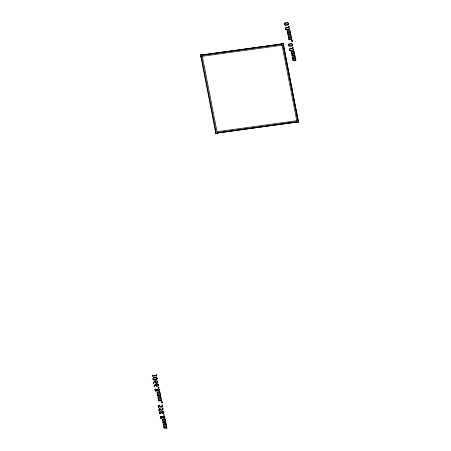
<?xml version="1.0" encoding="UTF-8"?>
<svg xmlns="http://www.w3.org/2000/svg" width="451" height="451" viewBox="0 0 451 451"><rect width="100%" height="100%" fill="white"/><g stroke="black" fill="none" stroke-linecap="round" stroke-linejoin="round"><path stroke-width="0.68" d="M200.605 55.095L200.272 55.14L200.616 56.894L200.943 56.849M200.701 55.157L283.172 43.792L298.37 121.821L215.899 133.192M200.763 55.473L201.028 55.112M283.234 44.102L282.839 43.837M200.949 56.448L201.281 56.403L215.978 131.855L215.651 131.906M283.42 45.077L283.093 45.123L297.79 120.58L298.122 120.535M215.493 131.523L215.161 131.568L215.505 133.327L215.832 133.282M215.843 132.882L216.232 133.146M298.308 121.511L298.043 121.866M281.852 43.972L281.914 44.283L202.121 55.281L202.059 54.971M297.051 122.001L296.989 121.691L217.202 132.69L217.264 133.006M155.059 381.867L155.572 383.158L156.666 383.35L157.675 382.837L157.968 381.828L157.236 380.909L155.713 380.661L153.898 381.8C153.295 386.141 153.441 381.574 155.178 381.512L155.059 381.867M155.674 385.041L156.187 386.332L157.281 386.524L158.29 386.011L158.589 384.996L157.856 384.077L156.328 383.829L154.518 384.974C153.909 389.309 154.062 384.748 155.792 384.686L155.674 385.041M156.384 374.595L156.012 375.271L152.985 375.689L152.59 375.074L152.207 376.331L156.215 375.796L156.824 376.331L156.384 374.595M158.318 407.354C158.171 408.42 159.654 406.43 158.594 405.996L159.113 405.658L159.964 406.965L161.187 407.264L162.298 406.61L162.388 404.829C161.43 404.102 161.915 405.404 162.371 405.72L162.157 406.385L161.396 406.768L160.004 406.08L159.564 405.105L158.059 406.03L158.318 407.354M158.932 410.528C158.791 411.588 160.274 409.598 159.209 409.17L159.733 408.826L160.579 410.139L161.808 410.433L162.918 409.779L163.003 407.997C162.044 407.276 162.529 408.572 162.986 408.888L162.777 409.559L162.01 409.936L160.624 409.249L160.139 408.29L158.673 409.198L158.932 410.528M157.095 393.261L157.765 394.332L157.393 395.409L157.957 396.017L160.432 395.871C161.018 397.23 160.347 393.729 160.285 395.183L158.053 395.51L157.698 395.099L157.963 394.366L160.06 394.163C160.725 395.583 160.037 391.97 159.925 393.492L157.771 393.808L157.365 393.419L157.63 392.669L159.778 392.46C160.342 393.841 159.677 390.363 159.648 391.727C158.6 391.784 155.73 391.863 157.399 392.674L157.095 393.261M158.053 398.194L158.729 399.265L158.357 400.341L158.915 400.95L161.39 400.804C161.977 402.168 161.311 398.661 161.249 400.116L159.011 400.443L158.656 400.031L158.927 399.298L161.024 399.096C161.684 400.516 161.001 396.903 160.889 398.425L158.735 398.74L158.329 398.351L158.589 397.602L160.742 397.393C161.3 398.774 160.641 395.296 160.612 396.66C159.564 396.717 156.689 396.795 158.357 397.607L158.053 398.194M162.416 420.569L163.087 421.64L162.715 422.717L163.273 423.326L165.754 423.179C166.34 424.538 165.669 421.037 165.607 422.491L163.369 422.818L163.014 422.407L163.285 421.674L165.382 421.471C166.041 422.891 165.359 419.278 165.246 420.8L163.093 421.116L162.687 420.727L162.946 419.977L165.1 419.768C165.658 421.149 164.998 417.671 164.97 419.035C163.922 419.092 161.046 419.171 162.715 419.982L162.416 420.569M163.375 425.502L164.046 426.573L163.679 427.649L164.237 428.258L166.712 428.112C167.298 429.476 166.628 425.969 166.566 427.424L164.333 427.751L163.978 427.339L164.249 426.607L166.34 426.404C167.005 427.824 166.318 424.211 166.205 425.733L164.051 426.048L163.651 425.659L163.91 424.91L166.058 424.701C166.622 426.082 165.957 422.604 165.929 423.968C164.88 424.025 162.01 424.103 163.679 424.915L163.375 425.502M287.287 32.1L287.964 33.165L287.591 34.248L288.15 34.851L290.624 34.71C291.211 36.069 290.545 32.562 290.483 34.022L288.245 34.349L287.89 33.938L288.161 33.199L290.258 33.002C290.918 34.423 290.235 30.809 290.123 32.331L287.969 32.647L287.563 32.258L287.823 31.508L289.976 31.294C290.534 32.675 289.875 29.197 289.846 30.561C288.798 30.623 285.923 30.696 287.591 31.514L287.287 32.1M288.251 37.033L288.922 38.098L288.55 39.181L289.108 39.784L291.588 39.643C292.175 41.002 291.504 37.495 291.442 38.955L289.209 39.282L288.849 38.871L289.119 38.132L291.216 37.935C291.876 39.355 291.194 35.742 291.081 37.264L288.928 37.58L288.522 37.191L288.787 36.441L290.934 36.227C291.498 37.608 290.833 34.129 290.805 35.499C289.756 35.556 286.887 35.635 288.555 36.446L288.251 37.033M291.374 53.066L292.045 54.131L291.673 55.214L292.231 55.817L294.712 55.676C295.298 57.035 294.627 53.528 294.565 54.988L292.333 55.315L291.972 54.904L292.242 54.165L294.34 53.968C294.999 55.388 294.317 51.775 294.204 53.297L292.051 53.613L291.645 53.224L291.91 52.474L294.058 52.26C294.621 53.641 293.956 50.162 293.928 51.527C292.879 51.589 290.01 51.662 291.679 52.479L291.374 53.066M292.333 57.999L293.009 59.064L292.637 60.146L293.195 60.75L295.67 60.609C296.256 61.967 295.591 58.461 295.523 59.921L293.291 60.248L292.936 59.836L293.206 59.098L295.304 58.901C295.963 60.321 295.281 56.708 295.168 58.23L293.015 58.545L292.609 58.156L292.868 57.407L295.016 57.192C295.58 58.574 294.92 55.095 294.892 56.465C293.843 56.522 290.968 56.601 292.637 57.412L292.333 57.999M155.048 389.399L154.918 390.324L155.353 391.073L156.074 391.276L156.993 390.267L158.622 391.051L159.35 390.605L159.496 389.664L159.034 388.835L158.183 388.582L157.111 389.574L155.713 388.959L155.048 389.399M159.44 411.949L159.31 412.874L159.75 413.629L160.466 413.832L161.385 412.817L163.02 413.601L163.741 413.155L163.888 412.214L163.425 411.391L162.574 411.137L161.509 412.124L160.105 411.509L159.44 411.949M160.364 416.707L160.235 417.632L160.674 418.381L161.396 418.584L162.315 417.575L163.944 418.359L164.671 417.914L164.818 416.972L164.35 416.143L163.499 415.89L162.433 416.882L161.035 416.267L160.364 416.707M159.321 389.72L158.724 390.538L157.286 389.726L158.188 389.078L159.321 389.72M163.713 412.27L163.121 413.093L161.678 412.276L162.58 411.628L163.713 412.27M164.638 417.028L164.046 417.851L162.608 417.034L163.51 416.386L164.638 417.028M155.178 389.709L155.403 390.724L155.967 390.831L156.824 390.104L156.221 389.596L155.178 389.709M159.575 412.259L159.801 413.274L160.364 413.381L161.221 412.654L160.612 412.146L159.575 412.259M160.5 417.017L160.725 418.032L161.289 418.139L162.146 417.412L161.537 416.904L160.5 417.017M161.249 401.976L161.413 402.619L161.892 402.709L162.777 401.858L162.01 402.439L161.768 401.926L161.249 401.976M291.447 40.816L291.605 41.453L292.09 41.548L292.975 40.691L292.209 41.278L291.966 40.765L291.447 40.816M158.408 387.386L158.504 387.883L159.028 387.809L158.932 387.308L158.408 387.386M163.724 414.695L163.826 415.191L164.35 415.117L164.254 414.616L163.724 414.695M288.601 26.22L288.696 26.716L289.226 26.648L289.125 26.147L288.601 26.22M292.688 47.186L292.784 47.682L293.308 47.614L293.212 47.113L292.688 47.186M155.477 381.388L155.302 382.065L156.007 382.724L157.551 382.476L157.777 381.896L157.134 381.287L155.477 381.388M156.097 384.556L155.916 385.239L156.627 385.898L158.166 385.644L158.397 385.064L157.754 384.455L156.097 384.556M284.778 23.035L284.175 24.315L285.184 25.312L287.901 25.064L288.736 23.661L287.958 22.736L286.176 22.55L284.778 23.035M285.703 27.787L285.105 29.073L286.109 30.07L288.826 29.822L289.666 28.419L288.882 27.494L287.101 27.308L285.703 27.787M288.86 44.001L288.262 45.28L289.266 46.278L291.983 46.03L292.823 44.626L292.039 43.702L290.258 43.516L288.86 44.001M289.79 48.753L289.187 50.038L290.19 51.036L292.908 50.788L293.748 49.384L292.97 48.46L291.188 48.274L289.79 48.753M153.346 377.853L152.748 379.139L153.752 380.137L156.469 379.883L157.309 378.479L156.525 377.56L154.744 377.369L153.346 377.853M288.561 23.723L288.155 24.422L286.667 24.799L285.376 24.873L284.35 24.275L285.122 23.429L286.379 23.153L287.586 23.091L288.561 23.723M289.491 28.481L289.085 29.18L287.591 29.557L286.3 29.631L285.28 29.033L286.047 28.188L287.304 27.911L288.51 27.849L289.491 28.481M292.648 44.688L292.242 45.388L290.748 45.765L289.457 45.839L288.437 45.241L289.204 44.395L290.461 44.119L291.673 44.057L292.648 44.688M293.573 49.447L293.167 50.146L291.679 50.523L290.388 50.597L289.362 49.999L290.134 49.153L291.385 48.877L292.598 48.815L293.573 49.447M157.134 378.541L156.728 379.24L155.234 379.624L153.943 379.697L152.923 379.099L153.69 378.248L154.947 377.972L156.153 377.915L157.134 378.541M202.398 54.526L200.543 54.78L215.894 133.592L217.748 133.338L217.692 133.022L296.657 122.136L296.719 122.452L298.528 122.198L298.799 121.843L298.455 120.084L298.128 120.135L283.578 45.455L283.91 45.41L283.566 43.657L281.362 43.64L281.424 43.95L202.46 54.836L202.398 54.526M282.1 45.258L202.313 56.262L217.01 131.715L296.803 120.716L282.1 45.258"/></g></svg>
